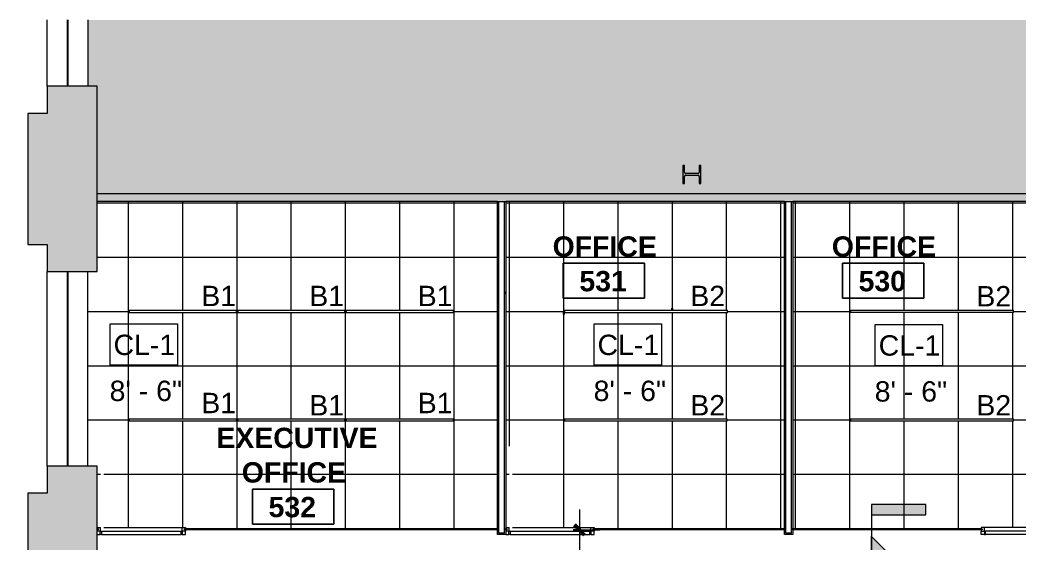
# Model space of a CAD drawing. Header units: inches. Extents: x 0 to 1865, y 0 to 1094.
# Drawn here: x 0 to 441.7, y 862.5 to 1093.8 of the extents above; entities that cross this region are included whole.
import ezdxf

# ---------------------------------------------------------------- set-up
doc = ezdxf.new("R2010")
doc.units = ezdxf.units.IN
doc.header["$MEASUREMENT"] = 0
for name, color, linetype, lineweight in [('A-ANNO-DIMS', 211, 'Continuous', 9), ('A-ANNO-DIMS-96', 211, 'Continuous', 9), ('A-AREA-IDEN', 2, 'Continuous', 9), ('A-CLNG', 13, 'Continuous', 13), ('A-CLNG-IDEN', 151, 'Continuous', 9), ('A-CLNG-PATT', 13, 'Continuous', 13), ('A-DETL', 90, 'Continuous', 9), ('A-DETL-GENF', 92, 'Continuous', 9), ('A-DOOR', 31, 'Continuous', 13), ('A-WALL', 113, 'Continuous', 13), ('A-WALL-PATT', 111, 'Continuous', 13), ('CORE', 7, 'Continuous', 9), ('E-LITE-EQPM', 33, 'Continuous', 9), ('E-LITE-EQPM-IDEN', 33, 'Continuous', 9), ('G-ANNO-SYMB', 111, 'Continuous', 9), ('I-WALL', 2, 'Continuous', 13), ('Victor Bldg - 5th Floor_LINK_dwg', 8, 'Continuous', 9), ('WINDOWS', 7, 'Continuous', 9), ('WINDOWS SILL', 7, 'Continuous', 9)]:
    doc.layers.add(name, color=color, linetype=linetype, lineweight=lineweight)
doc.styles.add('Arial', font='arial.ttf', dxfattribs={"height": 9})
doc.styles.add('Swis721 Lt BT', font='swissl.ttf', dxfattribs={"height": 9})
doc.styles.add('Swis721 Lt BT_B', font='', dxfattribs={"height": 9})
doc.styles.get('Swis721 Lt BT_B').set_extended_font_data('Swis721 Lt BT', bold=True)
doc.dimstyles.new('OTJ_-_3_32__Linear__1_2__Tolerance', dxfattribs={"dimscale": 12, "dimtxt": 9.497835, "dimasz": 0.375, "dimexe": 0.75, "dimexo": 0.5, "dimgap": 0.5, "dimtad": 1, "dimdec": 1, "dimrnd": 0.5, "dimzin": 3, "dimdsep": 46, "dimlunit": 4, "dimtxsty": 'Swis721 Lt BT', "dimblk1": 'OBLIQUE', "dimblk2": 'OBLIQUE', "dimsah": 1, "dimcen": 0.09, "dimdle": 0.75, "dimazin": 0, "dimtfac": 1, "dimtdec": 4, "dimtix": 1, "dimtmove": 0, "dimatfit": 3, "dimfxl": 1, "dimtvp": 1, "dimfrac": 2, "dimtolj": 1, "dimtzin": 0, "dimarcsym": 2})
pattern_1 = [(0, (0, 0), (30.72, 7.68), [1.267, -21.773, 1.267, -21.773, -122.88]), (0, (0, 0), (30.72, 7.68), [-46.08, 1.267, -44.813, 1.267, -21.773, -53.76]), (0, (0, 0), (30.72, 7.68), [-115.2, 1.267, -14.093, 1.267, -37.133]), (120, (11.52, 3.84), (-22.011075, 22.7643), [1.267, -21.773, 1.267, -21.773, -122.88]), (120, (11.52, 3.84), (-22.011075, 22.7643), [-46.08, 1.267, -44.813, 1.267, -21.773, -53.76]), (120, (11.52, 3.84), (-22.011075, 22.7643), [-115.2, 1.267, -14.093, 1.267, -37.133]), (240, (15.36, 19.2), (-8.708925, -30.4443), [1.267, -21.773, 1.267, -21.773, -122.88]), (240, (15.36, 19.2), (-8.708925, -30.4443), [-46.08, 1.267, -44.813, 1.267, -21.773, -53.76]), (240, (15.36, 19.2), (-8.708925, -30.4443), [-115.2, 1.267, -14.093, 1.267, -37.133])]

# ---------------------------------------------------------------- blocks, each defined once
blk = doc.blocks.new('Lighting fixture TBLS-HX-4-15-B-U-W - TBLS-HX-4-24-7815314-REFLECTED CEILING PLAN')
at = {"layer": 'E-LITE-EQPM'}
for p, q in [((-0.54, 23.67), (0.54, 23.67)), ((-0.54, 23.67), (-0.54, -23.67)), ((-0.47, 23.75), (0.47, 23.75)), ((-0.47, 23.75), (-0.47, 23.67)), ((0.47, 23.67), (0.47, 23.75)), ((0.54, -23.67), (0.54, 23.67)), ((0.54, -23.67), (-0.54, -23.67)), ((-0.47, -23.67), (-0.47, -23.75)), ((0.47, -23.75), (-0.47, -23.75)), ((0.47, -23.75), (0.47, -23.67))]:
    blk.add_line(p, q, dxfattribs=at)
blk = doc.blocks.new('Victor Bldg - 5th Floor_LINK_dwg-6972324-REFLECTED CEILING PLAN')
at = {"layer": 'CORE'}
for p, q in [((299.75, 1025.88), (294.25, 1025.88)), ((294.25, 1025.12), (299.75, 1025.12))]:
    blk.add_line(p, q, dxfattribs=at)
at = {"layer": 'CORE', "flags": 128}
for points in [[(293.75, 1026.38), (293.75, 1029.5), (293, 1029.5), (293, 1021.5), (293.75, 1021.5), (293.75, 1024.62)], [(300.25, 1024.62), (300.25, 1021.5), (301, 1021.5), (301, 1029.5), (300.25, 1029.5), (300.25, 1026.38)]]:
    blk.add_lwpolyline(points, dxfattribs=at)
at = {"layer": 'CORE'}
for centre, start, end in [((294.25, 1026.38), 180, 270), ((294.25, 1024.62), 90, 180), ((299.75, 1026.38), 270, 0), ((299.75, 1024.62), 0, 90)]:
    blk.add_arc(centre, 0.5, start, end, dxfattribs=at)
at = {"layer": 'WINDOWS'}
for p, q in [((21, 1064.5), (21, 1093.8)), ((21.25, 1064.5), (21.25, 1093.8)), ((21, 896.5), (21, 982.5)), ((21.25, 896.5), (21.25, 982.5))]:
    blk.add_line(p, q, dxfattribs=at)
at = {"layer": 'WINDOWS SILL'}
for p, q in [((12, 1064.5), (12, 1093.8)), ((30, 1093.8), (30, 1064.5)), ((12, 896.5), (12, 982.5))]:
    blk.add_line(p, q, dxfattribs=at)
blk = doc.blocks.new('Lighting fixture TBLS-HX-4-15-B-U-W - TBLS-HX-4-24 - 6_-V7-REFLECTED CEILING PLAN')
at = {"layer": 'E-LITE-EQPM'}
for p, q in [((-0.54, 23.67), (0.54, 23.67)), ((-0.54, 23.67), (-0.54, -48.33)), ((-0.47, 23.75), (0.47, 23.75)), ((-0.47, 23.75), (-0.47, 23.67)), ((0.02, 23.89), (0.01, 23.75)), ((0.02, 23.89), (0.07, 23.89)), ((0.07, 23.75), (0.07, 23.89)), ((1.41, 23.97), (0.12, 23.97)), ((0.12, 23.97), (0.12, 23.93)), ((0.12, 23.93), (1.41, 23.93)), ((0.15, 23.97), (0.13, 23.92)), ((0.13, 23.92), (0.13, 23.92)), ((0.47, 23.67), (0.47, 23.75)), ((1.41, 24.16), (0.51, 24.16)), ((1.41, 24.08), (0.51, 24.08)), ((0.51, 24.06), (0.51, 24.08)), ((0.51, 24.08), (1.41, 24.08)), ((0.51, 24.06), (1.41, 24.06)), ((0.51, 23.99), (1.41, 23.99)), ((0.51, 23.86), (1.41, 23.86)), ((0.51, 23.86), (1.41, 23.86)), ((0.51, 23.82), (1.41, 23.82)), ((0.54, -48.33), (0.54, 23.67)), ((0.89, 23.89), (0.62, 23.89)), ((0.64, 23.82), (0.64, 23.86)), ((0.84, 23.86), (0.67, 23.86)), ((0.67, 23.86), (0.84, 23.86)), ((0.84, 23.86), (0.67, 23.86)), ((0.67, 23.86), (0.84, 23.86)), ((0.84, 23.82), (0.67, 23.82)), ((0.67, 23.82), (0.84, 23.82)), ((0.84, 23.82), (0.67, 23.82)), ((0.67, 23.82), (0.84, 23.82)), ((0.68, 23.86), (0.83, 23.86)), ((0.83, 23.86), (0.68, 23.86)), ((1.28, 23.89), (1.01, 23.89)), ((1.07, 23.86), (1.22, 23.86)), ((1.22, 23.86), (1.07, 23.86)), ((1.23, 23.86), (1.07, 23.86)), ((1.07, 23.86), (1.23, 23.86)), ((1.23, 23.86), (1.07, 23.86)), ((1.07, 23.86), (1.23, 23.86)), ((1.23, 23.82), (1.07, 23.82)), ((1.07, 23.82), (1.23, 23.82)), ((1.23, 23.82), (1.07, 23.82)), ((1.07, 23.82), (1.23, 23.82)), ((1.29, 23.86), (1.29, 23.82)), ((1.41, 24.08), (1.41, 24.06)), ((1.41, 23.93), (1.41, 23.97)), ((-0.54, -23.81), (-1.41, -23.81)), ((-0.54, -23.85), (-1.41, -23.85)), ((-0.54, -23.85), (-1.41, -23.85)), ((-0.54, -23.92), (-1.41, -23.92)), ((-1.41, -23.92), (-1.41, -23.96)), ((-1.41, -23.96), (-0.54, -23.96)), ((-0.54, -23.98), (-1.41, -23.98)), ((-1.41, -24.07), (-1.41, -24.05)), ((-0.54, -24.05), (-1.41, -24.05)), ((-1.41, -24.07), (-0.54, -24.07)), ((-0.54, -24.07), (-1.41, -24.07)), ((-1.41, -24.15), (-0.54, -24.15)), ((-1.29, -23.85), (-1.29, -23.81)), ((-1.28, -23.88), (-1.01, -23.88)), ((-1.23, -23.81), (-1.07, -23.81)), ((-1.07, -23.81), (-1.23, -23.81)), ((-1.23, -23.81), (-1.07, -23.81)), ((-1.07, -23.81), (-1.23, -23.81)), ((-1.23, -23.85), (-1.07, -23.85)), ((-1.07, -23.85), (-1.23, -23.85)), ((-1.23, -23.85), (-1.07, -23.85)), ((-1.07, -23.85), (-1.23, -23.85)), ((-1.07, -23.85), (-1.22, -23.85)), ((-1.22, -23.85), (-1.07, -23.85)), ((-0.89, -23.88), (-0.62, -23.88)), ((-0.84, -23.81), (-0.67, -23.81)), ((-0.67, -23.81), (-0.84, -23.81)), ((-0.84, -23.81), (-0.67, -23.81)), ((-0.67, -23.81), (-0.84, -23.81)), ((-0.84, -23.85), (-0.67, -23.85)), ((-0.67, -23.85), (-0.84, -23.85)), ((-0.84, -23.85), (-0.67, -23.85)), ((-0.67, -23.85), (-0.84, -23.85)), ((-0.68, -23.85), (-0.83, -23.85)), ((-0.83, -23.85), (-0.68, -23.85)), ((-0.64, -23.81), (-0.64, -23.85)), ((0.54, -48.33), (-0.54, -48.33))]:
    blk.add_line(p, q, dxfattribs=at)
for points, knots in [([(0.02, 23.89), (0.02, 23.92), (0.05, 23.96), (0.1, 23.98), (0.12, 23.97)], [-1, -1, -1, -1, -0.5, -0.1420783, -0.1420783, -0.1420783, -0.1420783]), ([(0.51, 24.09), (0.51, 24.11), (0.51, 24.16), (0.51, 24.16), (0.51, 24.16), (0.51, 24.16)], [0.03083356, 0.03083356, 0.03083356, 0.03083356, 0.03964416, 0.0561743, 0.05646252, 0.05646252, 0.05646252, 0.05646252]), ([(0.51, 24.16), (0.51, 24.16), (0.51, 24.16), (0.51, 24.16), (0.51, 24.16), (0.51, 24.16), (0.51, 24.15), (0.51, 24.15), (0.51, 24.14), (0.51, 24.13), (0.51, 24.13), (0.51, 24.12), (0.51, 24.12), (0.51, 24.1)], [0.0565282, 0.0565282, 0.0565282, 0.0565282, 0.05682745, 0.05751378, 0.05815131, 0.0587711, 0.05945814, 0.06018947, 0.06092564, 0.06158284, 0.06221456, 0.06288041, 0.06680605, 0.06680605, 0.06680605, 0.06680605]), ([(0.51, 24.1), (0.51, 24.11), (0.51, 24.11), (0.51, 24.12), (0.51, 24.12), (0.51, 24.13), (0.51, 24.13), (0.51, 24.13), (0.51, 24.13), (0.51, 24.09), (0.51, 24.08)], [0.01710178, 0.01710178, 0.01710178, 0.01710178, 0.02116651, 0.02177638, 0.02224477, 0.02276746, 0.02328664, 0.0238075, 0.04033962, 0.04560474, 0.04560474, 0.04560474, 0.04560474]), ([(0.51, 23.99), (0.51, 23.99), (0.51, 23.99), (0.51, 23.99), (0.51, 23.99), (0.51, 23.99), (0.51, 23.99), (0.51, 24), (0.51, 24), (0.51, 24.06)], [0.06555681, 0.06555681, 0.06555681, 0.06555681, 0.07354816, 0.07420608, 0.07488422, 0.07559613, 0.0762772, 0.07695013, 0.0798083, 0.0798083, 0.0798083, 0.0798083]), ([(0.51, 23.86), (0.51, 23.87), (0.51, 23.87), (0.51, 23.88), (0.51, 23.88), (0.51, 23.89), (0.51, 23.9), (0.51, 23.91), (0.51, 23.91), (0.51, 23.93)], [0, 0, 0, 0, 0.000731018, 0.001451775, 0.002127065, 0.002832083, 0.003604659, 0.004489972, 0.008550889, 0.008550889, 0.008550889, 0.008550889]), ([(0.51, 23.82), (0.51, 23.82), (0.51, 23.82), (0.51, 23.82), (0.51, 23.83), (0.51, 23.83), (0.51, 23.84), (0.51, 23.84), (0.51, 23.85), (0.51, 23.85), (0.51, 23.86), (0.51, 23.86), (0.51, 23.87), (0.51, 23.87), (0.51, 23.88), (0.51, 23.88), (0.51, 23.89), (0.51, 23.89), (0.51, 23.9), (0.51, 23.91), (0.51, 23.91), (0.51, 23.92), (0.51, 23.92), (0.51, 23.92), (0.51, 23.93)], [0, 0, 0, 0, 0.00120711, 0.00176048, 0.00232663, 0.00297197, 0.00362531, 0.00422365, 0.00474973, 0.00525079, 0.00572384, 0.00619922, 0.00660886, 0.00708073, 0.00755616, 0.00809862, 0.00860163, 0.00920907, 0.00976241, 0.01029085, 0.01074067, 0.01123037, 0.01169097, 0.01190623, 0.01190623, 0.01190623, 0.01190623]), ([(0.51, 23.93), (0.51, 23.93), (0.51, 23.92), (0.51, 23.92), (0.51, 23.91), (0.51, 23.9), (0.51, 23.89), (0.51, 23.88), (0.51, 23.88), (0.51, 23.88), (0.51, 23.87), (0.51, 23.87), (0.51, 23.87), (0.51, 23.86), (0.51, 23.86), (0.51, 23.86), (0.51, 23.86)], [0.005481686, 0.005481686, 0.005481686, 0.005481686, 0.005494648, 0.006240904, 0.006931758, 0.007632285, 0.008340529, 0.009043442, 0.009509071, 0.009881293, 0.010155457, 0.010460516, 0.010767283, 0.011121343, 0.011529598, 0.01461783, 0.01461783, 0.01461783, 0.01461783]), ([(1.41, 24.1), (1.41, 24.12), (1.41, 24.12), (1.41, 24.13), (1.41, 24.13), (1.41, 24.14), (1.41, 24.15), (1.41, 24.15), (1.41, 24.16), (1.41, 24.16), (1.41, 24.16), (1.41, 24.16), (1.41, 24.16), (1.41, 24.16)], [-0.06680605, -0.06680605, -0.06680605, -0.06680605, -0.06288041, -0.06221456, -0.06158284, -0.06092564, -0.06018947, -0.05945814, -0.0587711, -0.05815131, -0.05751378, -0.05682745, -0.0565282, -0.0565282, -0.0565282, -0.0565282]), ([(1.41, 24.16), (1.41, 24.16), (1.41, 24.16), (1.41, 24.16), (1.41, 24.11), (1.41, 24.09)], [-0.05646252, -0.05646252, -0.05646252, -0.05646252, -0.0561743, -0.03964416, -0.03083356, -0.03083356, -0.03083356, -0.03083356]), ([(1.41, 24.08), (1.41, 24.09), (1.41, 24.13), (1.41, 24.13), (1.41, 24.13), (1.41, 24.13), (1.41, 24.12), (1.41, 24.12), (1.41, 24.11), (1.41, 24.11), (1.41, 24.1)], [-0.04560474, -0.04560474, -0.04560474, -0.04560474, -0.04033962, -0.0238075, -0.02328664, -0.02276746, -0.02224477, -0.02177638, -0.02116651, -0.01710178, -0.01710178, -0.01710178, -0.01710178]), ([(1.41, 24.06), (1.41, 24), (1.41, 24), (1.41, 23.99), (1.41, 23.99), (1.41, 23.99), (1.41, 23.99), (1.41, 23.99), (1.41, 23.99), (1.41, 23.99)], [-0.0798083, -0.0798083, -0.0798083, -0.0798083, -0.07695013, -0.0762772, -0.07559613, -0.07488422, -0.07420608, -0.07354816, -0.06555681, -0.06555681, -0.06555681, -0.06555681]), ([(1.41, 23.93), (1.41, 23.91), (1.41, 23.91), (1.41, 23.9), (1.41, 23.89), (1.41, 23.88), (1.41, 23.88), (1.41, 23.87), (1.41, 23.87), (1.41, 23.86)], [-0.008550889, -0.008550889, -0.008550889, -0.008550889, -0.004489972, -0.003604659, -0.002832083, -0.002127065, -0.001451775, -0.000731018, 0, 0, 0, 0]), ([(1.41, 23.86), (1.41, 23.86), (1.41, 23.86), (1.41, 23.86), (1.41, 23.87), (1.41, 23.87), (1.41, 23.87), (1.41, 23.88), (1.41, 23.88), (1.41, 23.88), (1.41, 23.89), (1.41, 23.9), (1.41, 23.91), (1.41, 23.92), (1.41, 23.92), (1.41, 23.93), (1.41, 23.93)], [-0.01461783, -0.01461783, -0.01461783, -0.01461783, -0.011529598, -0.011121343, -0.010767283, -0.010460516, -0.010155457, -0.009881293, -0.009509071, -0.009043442, -0.008340529, -0.007632285, -0.006931758, -0.006240904, -0.005494648, -0.005481686, -0.005481686, -0.005481686, -0.005481686]), ([(1.41, 23.93), (1.41, 23.92), (1.41, 23.92), (1.41, 23.92), (1.41, 23.91), (1.41, 23.91), (1.41, 23.9), (1.41, 23.89), (1.41, 23.89), (1.41, 23.88), (1.41, 23.88), (1.41, 23.87), (1.41, 23.87), (1.41, 23.86), (1.41, 23.86), (1.41, 23.85), (1.41, 23.85), (1.41, 23.84), (1.41, 23.84), (1.41, 23.83), (1.41, 23.83), (1.41, 23.82), (1.41, 23.82), (1.41, 23.82), (1.41, 23.82)], [-0.01190623, -0.01190623, -0.01190623, -0.01190623, -0.01169097, -0.01123037, -0.01074067, -0.01029085, -0.00976241, -0.00920907, -0.00860163, -0.00809862, -0.00755616, -0.00708073, -0.00660886, -0.00619922, -0.00572384, -0.00525079, -0.00474973, -0.00422365, -0.00362531, -0.00297197, -0.00232663, -0.00176048, -0.00120711, 0, 0, 0, 0]), ([(-1.41, -23.92), (-1.41, -23.92), (-1.41, -23.91), (-1.41, -23.91), (-1.41, -23.9), (-1.41, -23.9), (-1.41, -23.89), (-1.41, -23.89), (-1.41, -23.88), (-1.41, -23.87), (-1.41, -23.87), (-1.41, -23.86), (-1.41, -23.86), (-1.41, -23.85), (-1.41, -23.85), (-1.41, -23.84), (-1.41, -23.84), (-1.41, -23.83), (-1.41, -23.83), (-1.41, -23.82), (-1.41, -23.82), (-1.41, -23.81), (-1.41, -23.81), (-1.41, -23.81), (-1.41, -23.81)], [-0.01190623, -0.01190623, -0.01190623, -0.01190623, -0.01169097, -0.01123037, -0.01074067, -0.01029085, -0.00976241, -0.00920907, -0.00860163, -0.00809862, -0.00755616, -0.00708073, -0.00660886, -0.00619922, -0.00572384, -0.00525079, -0.00474973, -0.00422365, -0.00362531, -0.00297197, -0.00232663, -0.00176048, -0.00120711, 0, 0, 0, 0]), ([(-1.41, -23.92), (-1.41, -23.9), (-1.41, -23.9), (-1.41, -23.89), (-1.41, -23.88), (-1.41, -23.88), (-1.41, -23.87), (-1.41, -23.86), (-1.41, -23.86), (-1.41, -23.85)], [-0.008550889, -0.008550889, -0.008550889, -0.008550889, -0.004489972, -0.003604659, -0.002832083, -0.002127065, -0.001451775, -0.000731018, 0, 0, 0, 0]), ([(-1.41, -23.85), (-1.41, -23.85), (-1.41, -23.85), (-1.41, -23.85), (-1.41, -23.86), (-1.41, -23.86), (-1.41, -23.86), (-1.41, -23.87), (-1.41, -23.87), (-1.41, -23.88), (-1.41, -23.88), (-1.41, -23.89), (-1.41, -23.9), (-1.41, -23.91), (-1.41, -23.92), (-1.41, -23.92), (-1.41, -23.92)], [-0.01461783, -0.01461783, -0.01461783, -0.01461783, -0.011529598, -0.011121343, -0.010767283, -0.010460516, -0.010155457, -0.009881293, -0.009509071, -0.009043442, -0.008340529, -0.007632285, -0.006931758, -0.006240904, -0.005494648, -0.005481686, -0.005481686, -0.005481686, -0.005481686]), ([(-1.41, -24.05), (-1.41, -23.99), (-1.41, -23.99), (-1.41, -23.98), (-1.41, -23.98), (-1.41, -23.98), (-1.41, -23.98), (-1.41, -23.98), (-1.41, -23.98), (-1.41, -23.98)], [-0.0798083, -0.0798083, -0.0798083, -0.0798083, -0.07695013, -0.0762772, -0.07559613, -0.07488422, -0.07420608, -0.07354816, -0.06555681, -0.06555681, -0.06555681, -0.06555681]), ([(-1.41, -24.07), (-1.41, -24.08), (-1.41, -24.12), (-1.41, -24.12), (-1.41, -24.12), (-1.41, -24.12), (-1.41, -24.11), (-1.41, -24.11), (-1.41, -24.1), (-1.41, -24.1), (-1.41, -24.09)], [-0.04560474, -0.04560474, -0.04560474, -0.04560474, -0.04033962, -0.0238075, -0.02328664, -0.02276746, -0.02224477, -0.02177638, -0.02116651, -0.01710178, -0.01710178, -0.01710178, -0.01710178]), ([(-1.41, -24.15), (-1.41, -24.15), (-1.41, -24.15), (-1.41, -24.15), (-1.41, -24.1), (-1.41, -24.08)], [-0.05646252, -0.05646252, -0.05646252, -0.05646252, -0.0561743, -0.03964416, -0.03083356, -0.03083356, -0.03083356, -0.03083356]), ([(-1.41, -24.1), (-1.41, -24.11), (-1.41, -24.11), (-1.41, -24.12), (-1.41, -24.12), (-1.41, -24.13), (-1.41, -24.14), (-1.41, -24.14), (-1.41, -24.15), (-1.41, -24.15), (-1.41, -24.15), (-1.41, -24.15), (-1.41, -24.15), (-1.41, -24.15)], [-0.06680605, -0.06680605, -0.06680605, -0.06680605, -0.06288041, -0.06221456, -0.06158284, -0.06092564, -0.06018947, -0.05945814, -0.0587711, -0.05815131, -0.05751378, -0.05682745, -0.0565282, -0.0565282, -0.0565282, -0.0565282])]:
    blk.add_open_spline(points, degree=3, knots=knots, dxfattribs=at)
for points in [[(0.02, 23.89), (0.02, 23.92), (0.06, 23.97), (0.12, 23.98), (0.15, 23.97)], [(0.08, 23.88), (0.08, 23.9), (0.09, 23.92), (0.12, 23.92), (0.13, 23.92)], [(0.13, 23.92), (0.12, 23.92), (0.09, 23.92), (0.08, 23.9), (0.08, 23.88)], [(0.51, 24.08), (0.51, 24.08), (0.51, 24.08), (0.51, 24.08)], [(0.51, 23.92), (0.51, 23.91), (0.51, 23.91), (0.51, 23.91)], [(1.41, 24.08), (1.41, 24.08), (1.41, 24.08), (1.41, 24.08)], [(1.41, 23.91), (1.41, 23.91), (1.41, 23.91), (1.41, 23.92)], [(-1.41, -23.9), (-1.41, -23.9), (-1.41, -23.9), (-1.41, -23.91)], [(-1.41, -24.07), (-1.41, -24.07), (-1.41, -24.07), (-1.41, -24.07)]]:
    blk.add_open_spline(points, degree=3, dxfattribs=at)
blk = doc.blocks.new('Lighting fixture TBLS-HX-4-15-B-U-W - TBLS-HX-4-24 - 6_-7900651-REFLECTED CEILING PLAN')
at = {"layer": 'E-LITE-EQPM'}
for p, q in [((-0.5375, 23.675), (0.5375, 23.675)), ((-0.5375, 23.675), (-0.5375, -48.325)), ((-0.46875, 23.753125), (0.46875, 23.753125)), ((-0.46875, 23.753125), (-0.46875, 23.675)), ((0.46875, 23.675), (0.46875, 23.753125)), ((0.5375, -48.325), (0.5375, 23.675)), ((0.5375, -48.325), (-0.5375, -48.325))]:
    blk.add_line(p, q, dxfattribs=at)
blk = doc.blocks.new('Door - Single - Full Lite-8092560-REFLECTED CEILING PLAN')
at = {"layer": 'A-DOOR', "lineweight": 9}
for p, q in [((-15.51, 0.86), (-14.13, 0.86)), ((-14.13, 0.86), (-14.01, 0.86)), ((-14.13, 0.86), (-14.13, -0.64)), ((-12.63, 0.86), (22.12, 0.86)), ((22.12, -0.64), (22.12, 0.86)), ((22.12, 0.86), (23.49, 0.86)), ((23.49, 0.86), (23.49, 0.34)), ((-14.13, -0.68), (-15.51, -0.68)), ((-15.51, -2.14), (-14.13, -2.14)), ((-14.13, -0.64), (-13.63, -0.64)), ((-14.13, -2.14), (-14.13, -0.68)), ((-13.63, -2.14), (-14.13, -2.14)), ((-13.63, -0.64), (21.62, -0.64)), ((-13.63, -0.64), (-13.63, -2.14)), ((-13.63, -2.14), (21.62, -2.14)), ((21.62, -2.14), (21.62, -0.64)), ((21.62, -0.64), (22.12, -0.64)), ((22.12, -2.14), (21.62, -2.14)), ((23.49, -0.68), (22.12, -0.68)), ((22.12, -0.68), (22.12, -2.14)), ((22.12, -2.14), (23.49, -2.14)), ((23.49, -0.16), (23.49, -0.68)), ((23.49, -2.14), (23.49, -0.68))]:
    blk.add_line(p, q, dxfattribs=at)
blk = doc.blocks.new('Door - Single - Full Lite-8092564-REFLECTED CEILING PLAN')
at = {"layer": 'A-DOOR', "lineweight": 9}
for p, q in [((-15.51, 2.14), (-14.13, 2.14)), ((-14.13, 0.68), (-15.51, 0.68)), ((-14.13, 2.14), (-14.13, 0.68)), ((-13.63, 2.14), (-14.13, 2.14)), ((-14.13, 0.64), (-13.63, 0.64)), ((-14.13, -0.86), (-14.13, 0.64)), ((-13.63, 2.14), (21.62, 2.14)), ((-13.63, 0.64), (-13.63, 2.14)), ((-13.63, 0.64), (21.62, 0.64)), ((21.62, 2.14), (21.62, 0.64)), ((22.12, 2.14), (21.62, 2.14)), ((21.62, 0.64), (22.12, 0.64)), ((22.12, 2.14), (23.49, 2.14)), ((22.12, 0.68), (22.12, 2.14)), ((23.49, 0.68), (22.12, 0.68)), ((22.12, 0.64), (22.12, -0.86)), ((23.49, 2.14), (23.49, 0.68)), ((23.49, 0.16), (23.49, 0.68)), ((-15.51, -0.86), (-14.13, -0.86)), ((-14.13, -0.86), (-14.01, -0.86)), ((-12.63, -0.86), (22.12, -0.86)), ((22.12, -0.86), (23.49, -0.86)), ((23.49, -0.86), (23.49, -0.34))]:
    blk.add_line(p, q, dxfattribs=at)
blk = doc.blocks.new('Room Tag - Room Name and Number-3379422-REFLECTED CEILING PLAN')
at = {"layer": 'A-AREA-IDEN'}
for p, q in [((-0.1881, -0.1636), (-0.1881, -0.0018)), ((-0.1881, -0.0018), (0.1869, -0.0018)), ((0.1869, -0.0018), (-0.1881, -0.0018)), ((-0.1881, -0.0018), (-0.1881, -0.1636)), ((0.1869, -0.0018), (0.1869, -0.1636)), ((0.1869, -0.1636), (0.1869, -0.0018)), ((0.1869, -0.1636), (-0.1881, -0.1636)), ((-0.1881, -0.1636), (0.1869, -0.1636))]:
    blk.add_line(p, q, dxfattribs=at)
blk = doc.blocks.new('DIMBLOCK35-REFLECTED CEILING PLAN')
at = {"layer": 'A-ANNO-DIMS-96'}
for p, q in [((247.37, 877.25), (247.37, 826.38)), ((244.55, 868.25), (256.37, 868.25)), ((247.37, 868.25), (244.55, 868.25)), ((211.82, 826.38), (256.37, 826.38)), ((247.37, 826.38), (211.82, 826.38))]:
    blk.add_line(p, q, dxfattribs=at)
at = {"layer": 'A-ANNO-DIMS-96', "lineweight": 50}
for p, q in [((247.37, 868.25), (245.12, 870.5)), ((247.37, 868.25), (249.62, 866)), ((247.37, 826.38), (245.12, 828.63)), ((247.37, 826.38), (249.62, 824.13))]:
    blk.add_line(p, q, dxfattribs=at)
at = {"layer": 'A-ANNO-DIMS-96', "color": 0, "insert": (229.35, 838.79), "char_height": 9, "width": 20.443, "attachment_point": 1, "rotation": 90, "line_spacing_factor": 1.005062, "style": 'Swis721 Lt BT'}
blk.add_mtext('EQ', dxfattribs=at)
blk = doc.blocks.new('_Oblique')
at = {"color": 0, "linetype": 'ByBlock', "lineweight": -2}
blk.add_line((-0.5, -0.5), (0.5, 0.5), dxfattribs=at)
blk = doc.blocks.new('Drafting View - 3_32_ x 3_8_-334918-REFLECTED CEILING PLAN')
at = {"layer": 'G-ANNO-SYMB'}
blk.add_hatch(color=256, dxfattribs=at).paths.add_polyline_path([(0, 0.2495), (0, 0), (-0.0469, 0), (-0.0469, 0.2495)], flags=0)
for p, q in [((0, 0.2495), (-0.0469, 0.2495)), ((-0.0469, 0.2495), (-0.0469, 0)), ((0, 0), (0, 0.2495)), ((-0.0469, 0), (0, 0))]:
    blk.add_line(p, q, dxfattribs=at)
blk = doc.blocks.new('Drafting View - Section Head - Filled-1367765-REFLECTED CEILING PLAN')
at = {"layer": 'G-ANNO-SYMB'}
h = blk.add_hatch(color=256, dxfattribs=at)
edge = h.paths.add_edge_path(flags=0)
edge.add_line((-0.5202, 0), (-0.25, 0.2702))
edge.add_line((-0.25, 0.2702), (-0.25, 0.1667))
edge.add_arc((-0.25, 0), 0.1667, 90, 180)
edge.add_line((-0.4167, 0), (-0.5202, 0))
h = blk.add_hatch(color=256, dxfattribs=at)
edge = h.paths.add_edge_path(flags=0)
edge.add_line((0.0202, 0), (-0.0833, 0))
edge.add_arc((-0.25, 0), 0.1667, 0, 90)
edge.add_line((-0.25, 0.1667), (-0.25, 0.2702))
edge.add_line((-0.25, 0.2702), (0.0202, 0))
for p, q in [((-0.25, 0.2702), (-0.5202, 0)), ((-0.25, 0.2702), (-0.5202, 0)), ((-0.25, 0.2702), (0.0202, 0)), ((-0.25, 0.1667), (-0.25, 0.2702)), ((0.0202, 0), (-0.25, 0.2702)), ((-0.25, 0.2702), (-0.25, 0.1667)), ((-0.5202, 0), (-0.4167, 0)), ((-0.0833, 0), (0.0202, 0)), ((-0.5202, 0), (-0.4167, 0)), ((-0.4167, 0), (-0.5202, 0)), ((0.0202, 0), (-0.0833, 0)), ((-0.0833, 0), (0.0202, 0))]:
    blk.add_line(p, q, dxfattribs=at)
for start, end in [(0, 180), (360, 180), (90, 180), (0, 90), (180, 360)]:
    blk.add_arc((-0.25, 0), 0.1667, start, end, dxfattribs=at)

msp = doc.modelspace()

# ---------------------------------------------------------------- hatches: boundary and pattern name
at = {"layer": 'A-CLNG-PATT'}
h = msp.add_hatch(dxfattribs=at)
h.set_pattern_fill('FP_5', color=256, style=0, pattern_type=2)
h.set_pattern_definition([(0, (311.934, 940.875), (0, -24), []), (270, (311.934, 940.875), (-24, -1e-15), [])])
h.paths.add_polyline_path([(211.05, 868.75), (211.05, 1013.5), (34.12, 1013.5), (34.12, 982.5), (30, 982.5), (30, 896.5), (34.12, 896.5), (34.12, 869.27), (35.62, 869.27), (35.62, 905.27), (37, 905.27), (37, 869.27), (73.12, 869.27), (73.12, 868.75), (167.3, 868.75)], flags=0)
h.paths.add_polyline_path([(48.32, 913.16), (48.32, 917.41), (95.67, 917.41), (95.67, 916.33), (48.32, 916.33)], flags=0)
h.paths.add_polyline_path([(96.32, 915.31), (96.32, 917.41), (143.67, 917.41), (143.67, 916.34), (96.32, 916.33)], flags=0)
h.paths.add_polyline_path([(144.26, 915.31), (144.26, 917.41), (191.61, 917.41), (191.61, 916.34), (144.26, 916.34)], flags=0)
h.paths.add_polyline_path([(144.26, 960.47), (144.26, 965.42), (191.61, 965.42), (191.61, 964.35), (144.26, 964.34)], flags=0)
h.paths.add_polyline_path([(48.31, 960.47), (48.31, 965.41), (95.66, 965.42), (95.66, 964.34), (48.31, 964.34)], flags=0)
h.paths.add_polyline_path([(96.31, 960.47), (96.31, 965.42), (143.66, 965.42), (143.66, 964.34), (96.31, 964.34)], flags=0)
h = msp.add_hatch(dxfattribs=at)
h.set_pattern_fill('FP_22', color=256, style=0, pattern_type=2)
h.set_pattern_definition([(270, (264.38, 940.875), (-24, -1e-15), []), (180, (264.38, 940.875), (3e-15, 24), [])])
h.paths.add_polyline_path([(337.95, 868.75), (337.95, 1013.5), (214.8, 1013.49), (214.8, 869.27), (216.3, 869.27), (216.3, 905.27), (217.68, 905.27), (217.68, 869.27), (253.8, 869.27), (253.8, 868.75), (254.47, 868.75)], flags=0)
h.paths.add_polyline_path([(312.7, 916.34), (240.7, 916.34), (240.7, 917.42), (312.7, 917.42)], flags=0)
h.paths.add_polyline_path([(240.49, 964.37), (240.52, 964.37), (240.49, 964.26)], flags=0)
h.paths.add_polyline_path([(240.41, 963.47), (240.28, 963.47), (240.28, 964.37), (240.41, 964.37), (240.45, 964.36), (240.45, 963.47), (240.43, 963.47)], flags=0)
h.paths.add_polyline_path([(240.52, 963.47), (240.49, 963.47), (240.52, 963.6)], flags=0)
h.paths.add_polyline_path([(288.23, 965.84), (288.27, 965.84), (288.24, 965.86)], flags=0)
h.paths.add_polyline_path([(312.7, 964.34), (240.7, 964.34), (240.7, 964.41), (240.63, 964.41), (240.63, 964.81), (240.49, 964.84), (240.49, 964.86), (240.63, 964.92), (240.63, 965.35), (240.7, 965.35), (240.7, 965.42), (288.23, 965.42), (288.26, 966.29), (288.28, 966.29), (288.32, 966.29), (288.46, 966.29), (288.48, 965.42), (312.7, 965.42), (312.7, 964.41)], flags=0)
h.paths.add_polyline_path([(288.28, 965.42), (288.3, 965.42), (288.28, 965.5)], flags=0)
h = msp.add_hatch(dxfattribs=at)
h.set_pattern_fill('FP_21', color=256, style=0, pattern_type=2)
h.set_pattern_definition([(270, (390.84, 940.875), (-24, -1e-15), []), (180, (390.84, 940.875), (3e-15, 24), [])])
h.paths.add_polyline_path([(424.31, 868.75), (424.97, 868.75), (424.97, 869.27), (461.1, 869.27), (461.1, 905.27), (462.47, 905.27), (462.47, 869.27), (463.97, 869.27), (463.97, 1013.5), (341.7, 1013.49), (341.7, 868.75), (342.89, 868.75)], flags=0)
h.paths.add_polyline_path([(394.11, 916.34), (367.16, 916.34), (367.16, 917.42), (439.16, 917.42), (439.16, 916.34), (401.42, 916.34)], flags=0)
h.paths.add_polyline_path([(386.79, 964.34), (367.16, 964.34), (367.16, 965.42), (439.16, 965.42), (439.16, 964.34), (401.42, 964.34)], flags=0)
at = {"layer": 'A-DETL-GENF'}
h = msp.add_hatch(color=254, dxfattribs=at)
h.paths.add_polyline_path([(1863, 15.5), (1864.71, 15.5), (1864.71, 749.5), (1858.12, 749.5), (1858.12, 714.25), (1802, 714.25), (1802, 677.43), (1813, 677.43), (1813, 653.43), (1802, 653.43), (1802, 411.93), (1641.06, 411.93), (1641.06, 27.5), (1819, 27.5), (1819, 41.5), (1843, 41.5), (1843, 27.5), (1863, 27.5)], flags=0)
h.paths.add_polyline_path([(1813, 293.5), (1789, 293.5), (1789, 317.5), (1813, 317.5)], flags=0)
h.paths.add_polyline_path([(1491.69, 813), (1491.69, 1093.8), (1321.5, 1093.8), (1321.5, 1013.5), (1323.88, 1013.5), (1323.89, 1014.25), (1325.38, 1014.25), (1325.38, 1012.62), (1325.88, 1012.62), (1325.88, 1011.12), (1325.38, 1011.12), (1325.38, 1008.5), (1361.63, 1008.5), (1361.63, 1011.12), (1361.13, 1011.12), (1361.13, 1012.62), (1361.63, 1012.62), (1361.63, 1014.25), (1363.13, 1014.25), (1363.13, 1013.5), (1381.5, 1013.5), (1381.5, 1064.75), (1383, 1064.75), (1383, 1064.41), (1391, 1064.41), (1391, 1039), (1407, 1039), (1407, 1034.5), (1464.5, 1034.5), (1464.5, 1037), (1485, 1037), (1485, 1064.41), (1491.5, 1064.41), (1491.5, 1001.5), (1485, 1001.5), (1485, 1029), (1464.5, 1029), (1464.5, 1030.5), (1407, 1030.5), (1407, 1027), (1391, 1027), (1391, 930.5), (1485, 930.5), (1485, 959.5), (1491.5, 959.5), (1491.5, 897.5), (1485, 897.5), (1485, 926.5), (1395, 926.5), (1395, 906.5), (1391, 906.5), (1391, 826.5), (1485, 826.5), (1485, 855.5), (1491.5, 855.5), (1491.5, 813)], flags=0)
h.paths.add_polyline_path([(1286.63, 813), (1286.63, 814.63), (1286.13, 814.63), (1286.13, 816.13), (1286.63, 816.13), (1286.63, 817.75), (1288.13, 817.75), (1288.13, 817), (1290.75, 817), (1290.75, 856.63), (1295.88, 856.63), (1295.88, 865.13), (1290.75, 865.13), (1290.75, 912.38), (1294.25, 912.38), (1294.25, 868.63), (1318, 868.63), (1318, 912.38), (1315.44, 912.38), (1315.44, 912.5), (993.06, 912.5), (993.06, 951.5), (990.43, 951.5), (990.43, 950.75), (988.93, 950.75), (988.93, 955.13), (988.43, 955.13), (988.43, 956.63), (988.93, 956.63), (988.93, 958.25), (990.43, 958.25), (990.43, 957.5), (993.06, 957.5), (993.06, 1017.06), (1016.5, 1017.06), (1016.5, 1037.5), (1036, 1037.5), (1036, 1093.8), (867.44, 1093.8), (867.44, 957.5), (951.18, 957.5), (951.2, 958.25), (952.68, 958.25), (952.68, 956.63), (953.18, 956.63), (953.18, 955.13), (952.68, 955.13), (952.68, 950.75), (951.18, 950.75), (951.18, 951.5), (833.56, 951.5), (833.56, 907.5), (848.81, 907.5), (848.81, 908.25), (850.31, 908.25), (850.31, 906.37), (850.81, 906.37), (850.81, 904.87), (850.31, 904.87), (850.31, 904), (886.56, 904), (886.56, 904.87), (886.06, 904.87), (886.06, 906.37), (886.56, 906.37), (886.56, 908.25), (888.06, 908.25), (888.06, 907.5), (902.81, 907.5), (902.81, 951.31), (907.31, 951.31), (907.31, 817.56), (1002.88, 817.56), (1002.88, 818.31), (1004.38, 818.31), (1004.38, 815.44), (1004.88, 815.44), (1004.88, 813.94), (1004.38, 813.94), (1004.38, 813), (1040.63, 813), (1040.63, 813.94), (1040.13, 813.94), (1040.13, 815.44), (1040.63, 815.44), (1040.63, 818.31), (1042.13, 818.27), (1042.13, 817.56), (1052, 817.56), (1052, 813.06), (1042.13, 813.06), (1042.13, 813), (1052.5, 813), (1052.5, 912.38), (1058.5, 912.38), (1058.5, 817), (1248.88, 817), (1248.89, 817.75), (1250.38, 817.75), (1250.38, 816.13), (1250.88, 816.13), (1250.88, 814.63), (1250.38, 814.63), (1250.38, 813), (1286.5, 813)], flags=0)
h.paths.add_polyline_path([(1488.5, 813), (1488.5, 814.5), (1488.25, 814.5), (1488.25, 813)], flags=0)
h.paths.add_polyline_path([(963.56, 813), (1002.88, 813), (1002.88, 813.06), (902.81, 813.06), (902.81, 813), (962.94, 813)], flags=0)
h.paths.add_polyline_path([(1633.75, 813.25), (1633.75, 814.5), (1633.5, 814.5), (1633.5, 813.25)], flags=0)
h.paths.add_polyline_path([(1295.88, 817), (1295.88, 853.13), (1294.25, 853.13), (1294.25, 817)], flags=0)
h.paths.add_polyline_path([(1303.1, 817), (1321.5, 817), (1321.5, 865.13), (1299.38, 865.13), (1299.38, 817)], flags=0)
h.paths.add_polyline_path([(1864.71, 817.75), (1864.71, 994.5), (1841.99, 994.5), (1841.99, 1002.5), (1843.49, 1002.5), (1843.49, 1093.8), (1737.13, 1093.8), (1737.13, 932.5), (1737.25, 932.5), (1737.25, 924.5), (1737.13, 924.5), (1737.13, 826.5), (1737.06, 826.5), (1737.06, 817.75), (1854.62, 817.75)], flags=0)
h.paths.add_polyline_path([(1710.5, 817.75), (1710.5, 826.5), (1730.63, 826.5), (1730.63, 924.5), (1710.5, 924.5), (1710.5, 926.5), (1657.5, 926.5), (1657.5, 924.5), (1637, 924.5), (1637, 897.5), (1630.5, 897.5), (1630.5, 855.5), (1637, 855.5), (1637, 826.5), (1657.5, 826.5), (1657.5, 817.75)], flags=0)
h.paths.add_polyline_path([(1321.44, 912.38), (1321.5, 912.38), (1321.5, 927.56), (1321.44, 927.56), (1321.44, 924.5)], flags=0)
h.paths.add_polyline_path([(1023.22, 916), (1023.22, 936.5), (1026.38, 936.5), (1026.38, 1013.5), (1016.5, 1013.5), (1016.5, 1013.56), (996.56, 1013.56), (996.56, 916)], flags=0)
h.paths.add_polyline_path([(1257.19, 924.5), (1315.44, 924.5), (1315.42, 924.56), (1257.19, 924.56), (1257.19, 956.69), (1213, 956.69), (1213, 924.5)], flags=0)
h.paths.add_polyline_path([(1047.22, 924.5), (1208, 924.5), (1208, 932.5), (1047.22, 932.5)], flags=0)
h.paths.add_polyline_path([(1291.79, 927.56), (1318, 927.56), (1318, 927.94), (1317.25, 927.96), (1317.25, 929.44), (1318.88, 929.44), (1318.88, 929.94), (1320.38, 929.94), (1320.38, 929.44), (1321.5, 929.44), (1321.5, 965.69), (1320.38, 965.69), (1320.38, 965.19), (1318.88, 965.19), (1318.88, 965.69), (1317.25, 965.69), (1317.25, 967.19), (1318, 967.19), (1318, 1004.12), (1261, 1004.12), (1261, 1009.12), (1318, 1009.12), (1318, 1066.12), (1042, 1066.12), (1042, 936.5), (1090, 936.5), (1090, 960.5), (1095, 960.5), (1095, 936.5), (1208, 936.5), (1208, 960.69), (1261.19, 960.69), (1261.19, 927.56), (1279.4, 927.56)], flags=0)
h.paths.add_polyline_path([(1698.5, 930.5), (1710.5, 930.5), (1710.5, 932.5), (1730.63, 932.5), (1730.63, 1093.8), (1630.5, 1093.8), (1630.5, 1064.5), (1637, 1064.5), (1637, 1001.5), (1630.5, 1001.5), (1630.5, 959.5), (1637, 959.5), (1637, 932.5), (1657.5, 932.5), (1657.5, 930.5), (1680.68, 930.5)], flags=0)
h.paths.add_polyline_path([(1033.03, 936.5), (1038.5, 936.5), (1038.5, 1013.5), (1029.88, 1013.5), (1029.88, 936.5)], flags=0)
h.paths.add_polyline_path([(861.94, 957.5), (861.94, 1093.8), (838, 1093.8), (838, 1037.5), (853, 1037.5), (853, 1013.5), (838, 1013.5), (838, 957.5), (853, 957.5)], flags=0)
h.paths.add_polyline_path([(1864.71, 1002.5), (1864.71, 1045.5), (1847.99, 1045.5), (1847.99, 1002.5), (1854.62, 1002.5)], flags=0)
h.paths.add_polyline_path([(635.55, 1017), (765, 1017), (765, 1093.8), (30, 1093.8), (30, 1064.5), (34.12, 1064.5), (34.12, 1017), (493.14, 1017), (493.14, 1037.5), (517.14, 1037.5), (517.14, 1017), (606.28, 1017)], flags=0)
h.paths.add_polyline_path([(1864.71, 1052), (1864.71, 1093.8), (1847.99, 1093.8), (1847.99, 1052), (1854.62, 1052)], flags=0)
h.paths.add_polyline_path([(1279.4, 1070.12), (1318, 1070.12), (1318, 1080.12), (1042, 1080.12), (1042, 1070.12), (1189.27, 1070.12)], flags=0)
h.paths.add_polyline_path([(1042, 1084.12), (1318, 1084.12), (1318, 1093.8), (1042, 1093.8)], flags=0)
h = msp.add_hatch(color=7, dxfattribs=at)
h.paths.add_polyline_path([(507.13, 0), (512.25, 0), (512.25, 23.12), (510.25, 23.12), (510.25, 26.12), (479.25, 26.12), (479.25, 23.12), (411, 23.12), (411, 4), (418, 4), (418, 0), (483, 0)], flags=0)
h.paths.add_polyline_path([(338, 0), (338, 4), (349.13, 4), (349.13, 23.12), (273, 23.12), (273, 4), (280, 4), (280, 0)], flags=0)
h.paths.add_polyline_path([(649.88, 0), (650.5, 0), (650.5, 23.12), (648.25, 23.12), (648.25, 33.13), (614, 33.13), (614, 23.12), (596.25, 23.12), (596.25, 0), (648.25, 0)], flags=0)
h.paths.add_polyline_path([(142, 0), (200, 0), (200, 4), (211.12, 4), (211.12, 23.12), (135, 23.12), (135, 4), (142, 4)], flags=0)
h.paths.add_polyline_path([(927.06, 0), (927.06, 22.84), (913.5, 22.84), (913.5, 33.13), (884.25, 33.13), (884.25, 23.12), (874.75, 23.12), (874.75, 19), (872.75, 19), (872.75, 0), (915.75, 0)], flags=0)
h.paths.add_polyline_path([(734.5, 0), (788.75, 0), (788.75, 23.12), (780.88, 23.12), (780.88, 56), (751.25, 56), (751.25, 23.12), (734.5, 23.12), (734.5, 19)], flags=0)
h.paths.add_polyline_path([(1049, 0), (1049, 14.5), (1079, 14.5), (1079, 11.5), (1143, 11.5), (1143, 27.5), (1093, 27.5), (1093, 32.59), (1032.06, 32.59), (1032.06, 41.59), (1011.06, 41.59), (1011.06, 0), (1045.27, 0)], flags=0)
h.paths.add_polyline_path([(34.12, 0), (62, 0), (62, 4), (69, 4), (69, 23.12), (22.13, 23.12), (22.13, 74.5), (4, 74.5), (4, 66), (0, 66), (0, 0), (22.13, 0)], flags=0)
h.paths.add_polyline_path([(1503, 11.5), (1503, 27.5), (1439, 27.5), (1439, 11.5), (1483, 11.5)], flags=0)
h.paths.add_polyline_path([(1320.07, 11.5), (1323.07, 11.5), (1323.07, 27.5), (1259, 27.5), (1259, 11.5), (1319.45, 11.5)], flags=0)
h.paths.add_polyline_path([(1819, 11.5), (1863, 11.5), (1863, 27.5), (1799, 27.5), (1799, 11.5), (1802, 11.5)], flags=0)
h.paths.add_polyline_path([(1641.59, 11.5), (1683, 11.5), (1683, 27.5), (1619, 27.5), (1619, 11.5), (1641.59, 11.5)], flags=0)
h.paths.add_polyline_path([(1198, 15.5), (1204, 15.5), (1204, 27.5), (1198, 27.5), (1198, 26.37)], flags=0)
h.paths.add_polyline_path([(1378, 15.5), (1384, 15.5), (1384, 27.5), (1378, 27.5)], flags=0)
h.paths.add_polyline_path([(1564, 15.5), (1564, 27.5), (1558, 27.5), (1558, 15.5)], flags=0)
h.paths.add_polyline_path([(1744, 15.5), (1744, 27.5), (1738, 27.5), (1738, 15.5)], flags=0)
h.paths.add_polyline_path([(22.13, 123.5), (22.13, 170.38), (34.12, 170.38), (34.12, 224.5), (12, 224.5), (12, 212.5), (0, 212.5), (0, 132), (4, 132), (4, 123.5)], flags=0)
h.paths.add_polyline_path([(30.13, 310.5), (34.12, 310.5), (34.12, 392.5), (12, 392.5), (12, 380.5), (3.5, 380.5), (3.5, 322.5), (12, 322.5), (12, 310.5)], flags=0)
h.paths.add_polyline_path([(30.13, 478.5), (34.12, 478.5), (34.12, 560.5), (12, 560.5), (12, 548.5), (3.5, 548.5), (3.5, 490.5), (12, 490.5), (12, 478.5)], flags=0)
h.paths.add_polyline_path([(30.13, 646.5), (34.12, 646.5), (34.12, 728.5), (12, 728.5), (12, 716.5), (3.5, 716.5), (3.5, 658.5), (12, 658.5), (12, 646.5)], flags=0)
h.paths.add_polyline_path([(30.13, 814.5), (34.12, 814.5), (34.12, 896.5), (12, 896.5), (12, 884.5), (3.5, 884.5), (3.5, 826.5), (12, 826.5), (12, 814.5)], flags=0)
h.paths.add_polyline_path([(20.97, 982.5), (34.12, 982.5), (34.12, 1064.5), (12, 1064.5), (12, 1052.5), (3.5, 1052.5), (3.5, 994.5), (12, 994.5), (12, 982.5)], flags=0)
at = {"layer": 'A-WALL-PATT', "lineweight": 9}
h = msp.add_hatch(color=7, dxfattribs=at)
h.paths.add_polyline_path([(676.74, 1013.5), (765, 1013.5), (765, 1017), (517.14, 1017), (517.14, 1013.5), (676.12, 1013.5)], flags=0)
h.paths.add_polyline_path([(464.6, 1013.5), (493.14, 1013.5), (493.14, 1017), (34.12, 1017), (34.12, 1013.5), (463.97, 1013.5)], flags=0)
h = msp.add_hatch(dxfattribs=at)
h.set_pattern_fill('FP_1', color=256, style=0, pattern_type=2)
h.set_pattern_definition(pattern_1)
h.paths.add_polyline_path([(211.05, 866.25), (211.68, 866.25), (211.68, 868.25), (211.05, 868.25), (211.05, 866.53)], flags=0)
h.paths.add_polyline_path([(211.05, 868.75), (211.68, 868.75), (211.68, 1013.5), (211.05, 1013.5), (211.05, 887.35)], flags=0)
h = msp.add_hatch(dxfattribs=at)
h.set_pattern_fill('FP_1', color=256, style=0, pattern_type=2)
h.set_pattern_definition(pattern_1)
h.paths.add_polyline_path([(214.8, 866.25), (214.8, 868.25), (214.18, 868.25), (214.18, 866.87), (211.68, 866.87), (211.68, 866.25), (214.18, 866.25)], flags=0)
h.paths.add_polyline_path([(214.8, 868.75), (214.8, 1013.5), (214.18, 1013.5), (214.18, 868.75)], flags=0)
h = msp.add_hatch(dxfattribs=at)
h.set_pattern_fill('FP_1', color=256, style=0, pattern_type=2)
h.set_pattern_definition(pattern_1)
h.paths.add_polyline_path([(337.95, 866.25), (338.58, 866.25), (338.58, 868.25), (337.95, 868.25), (337.95, 866.87)], flags=0)
h.paths.add_polyline_path([(338.58, 868.75), (338.58, 1013.5), (337.95, 1013.5), (337.95, 868.75)], flags=0)

# ---------------------------------------------------------------- linework, layer by layer
at = {"layer": 'A-CLNG'}
msp.add_line((30, 896.5), (30, 982.5), dxfattribs=at)
at = {"layer": 'A-CLNG-IDEN', "flags": 128}
for points in [[(39.86, 959.34), (69.62, 959.34), (69.62, 941.11), (39.86, 941.11)], [(253.83, 959.34), (283.59, 959.34), (283.59, 941.11), (253.83, 941.11)], [(378.11, 959.09), (407.87, 959.09), (407.87, 940.86), (378.11, 940.86)]]:
    msp.add_lwpolyline(points, close=True, dxfattribs=at)
at = {"layer": 'A-DETL'}
for p, q in [((30, 1093.8), (30, 1064.5)), ((34.12, 1064.5), (12, 1064.5)), ((12, 1064.5), (12, 1052.5)), ((34.12, 982.5), (34.12, 1064.5)), ((12, 1052.5), (3.5, 1052.5)), ((3.5, 1052.5), (3.5, 994.5)), ((34.12, 1017), (765, 1017)), ((3.5, 994.5), (12, 994.5)), ((12, 994.5), (12, 982.5)), ((12, 982.5), (34.12, 982.5)), ((34.12, 896.5), (12, 896.5)), ((12, 896.5), (12, 884.5)), ((34.12, 814.5), (34.12, 896.5)), ((12, 884.5), (3.5, 884.5)), ((3.5, 884.5), (3.5, 826.5))]:
    msp.add_line(p, q, dxfattribs=at)
at = {"layer": 'A-WALL'}
for p, q in [((211.05, 1013.5), (214.8, 1013.5)), ((211.68, 866.87), (211.68, 1013.5)), ((214.18, 866.87), (214.18, 1013.5)), ((337.95, 1013.5), (341.7, 1013.5)), ((338.58, 866.87), (338.58, 1013.5)), ((341.08, 866.87), (341.08, 1013.5)), ((211.68, 868.75), (211.05, 868.75)), ((211.68, 868.25), (211.05, 868.25)), ((214.18, 866.87), (211.68, 866.87)), ((214.8, 868.75), (214.18, 868.75)), ((214.8, 868.25), (214.18, 868.25)), ((338.58, 868.75), (337.95, 868.75)), ((338.58, 868.25), (337.95, 868.25)), ((341.08, 866.87), (338.58, 866.87)), ((341.7, 868.75), (341.08, 868.75)), ((341.7, 868.25), (341.08, 868.25))]:
    msp.add_line(p, q, dxfattribs=at)
at = {"layer": 'G-ANNO-SYMB'}
msp.add_line((376.49, 874.96), (376.49, 863.41), dxfattribs=at)
at = {"layer": 'I-WALL', "color": 8, "lineweight": 20}
for p, q in [((34.12, 1017), (493.14, 1017)), ((211.05, 1013.5), (34.12, 1013.5)), ((337.95, 1013.5), (214.8, 1013.5)), ((463.97, 1013.5), (341.7, 1013.5))]:
    msp.add_line(p, q, dxfattribs=at)
at = {"layer": 'I-WALL'}
for p, q in [((211.05, 868.75), (211.05, 1013.5)), ((214.8, 1013.5), (214.8, 868.75)), ((337.95, 868.75), (337.95, 1013.5)), ((341.7, 1013.5), (341.7, 868.75)), ((34.12, 868.75), (34.5, 868.75)), ((34.5, 868.25), (34.12, 868.25)), ((34.5, 868.75), (34.5, 868.25)), ((72.75, 868.75), (211.05, 868.75)), ((72.75, 868.25), (72.75, 868.75)), ((211.05, 868.25), (72.75, 868.25)), ((211.05, 866.25), (211.05, 868.25)), ((214.8, 866.25), (211.05, 866.25)), ((214.8, 868.75), (215.18, 868.75)), ((214.8, 868.25), (214.8, 866.25)), ((215.18, 868.25), (214.8, 868.25)), ((215.18, 868.75), (215.18, 868.25)), ((253.43, 868.25), (253.43, 868.75)), ((253.43, 868.75), (337.95, 868.75)), ((337.95, 868.25), (253.43, 868.25)), ((337.95, 866.25), (337.95, 868.25)), ((341.7, 866.25), (337.95, 866.25)), ((341.7, 868.75), (425.35, 868.75)), ((341.7, 868.25), (341.7, 866.25)), ((425.35, 868.25), (341.7, 868.25)), ((425.35, 868.75), (425.35, 868.25))]:
    msp.add_line(p, q, dxfattribs=at)

# ---------------------------------------------------------------- block references
at = {"layer": 'A-AREA-IDEN', "xscale": 95.99999999999994, "yscale": 95.99999999999994, "zscale": 95.99999999999994}
for p in [(258.21, 986.41), (381.64, 986.41), (120.8, 886.49)]:
    msp.add_blockref('Room Tag - Room Name and Number-3379422-REFLECTED CEILING PLAN', p, dxfattribs=at)
at = {"layer": 'A-DOOR'}
for p in [(49.63, 868.41), (230.31, 868.41)]:
    msp.add_blockref('Door - Single - Full Lite-8092560-REFLECTED CEILING PLAN', p, dxfattribs=at)
at = {"layer": 'A-DOOR', "rotation": 180}
msp.add_blockref('Door - Single - Full Lite-8092564-REFLECTED CEILING PLAN', (448.47, 868.41), dxfattribs=at)
at = {"layer": 'E-LITE-EQPM', "extrusion": (0, 0, -1)}
for name, p, rotation in [('Lighting fixture TBLS-HX-4-15-B-U-W - TBLS-HX-4-24-7815314-REFLECTED CEILING PLAN', (-71.99, 964.88), 269.9966477428919), ('Lighting fixture TBLS-HX-4-15-B-U-W - TBLS-HX-4-24-7815314-REFLECTED CEILING PLAN', (-119.99, 964.88), 269.9966477428919), ('Lighting fixture TBLS-HX-4-15-B-U-W - TBLS-HX-4-24-7815314-REFLECTED CEILING PLAN', (-167.93, 964.88), 269.9966477428919), ('Lighting fixture TBLS-HX-4-15-B-U-W - TBLS-HX-4-24 - 6_-V7-REFLECTED CEILING PLAN', (-264.38, 964.88), 269.9999999999994), ('Lighting fixture TBLS-HX-4-15-B-U-W - TBLS-HX-4-24 - 6_-7900651-REFLECTED CEILING PLAN', (-390.84, 964.88), 269.9999999999994), ('Lighting fixture TBLS-HX-4-15-B-U-W - TBLS-HX-4-24-7815314-REFLECTED CEILING PLAN', (-71.99, 916.87), 269.9966477428919), ('Lighting fixture TBLS-HX-4-15-B-U-W - TBLS-HX-4-24-7815314-REFLECTED CEILING PLAN', (-119.99, 916.87), 269.9966477428919), ('Lighting fixture TBLS-HX-4-15-B-U-W - TBLS-HX-4-24-7815314-REFLECTED CEILING PLAN', (-167.93, 916.88), 269.9966477428919), ('Lighting fixture TBLS-HX-4-15-B-U-W - TBLS-HX-4-24 - 6_-7900651-REFLECTED CEILING PLAN', (-264.38, 916.88), 269.9999999999994), ('Lighting fixture TBLS-HX-4-15-B-U-W - TBLS-HX-4-24 - 6_-7900651-REFLECTED CEILING PLAN', (-390.84, 916.88), 269.9999999999994)]:
    msp.add_blockref(name, p, dxfattribs=dict(at, rotation=rotation))
at = {"layer": 'G-ANNO-SYMB', "xscale": 95.99999999999994, "yscale": 95.99999999999994, "zscale": 95.99999999999994, "rotation": 269.9999999999996}
msp.add_blockref('Drafting View - 3_32_ x 3_8_-334918-REFLECTED CEILING PLAN', (376.49, 874.96), dxfattribs=at)
at = {"layer": 'G-ANNO-SYMB', "extrusion": (0, 0, -1), "xscale": 95.99999999999994, "yscale": 95.99999999999994, "zscale": 95.99999999999994, "rotation": 90.00000000000053}
msp.add_blockref('Drafting View - Section Head - Filled-1367765-REFLECTED CEILING PLAN', (-376.49, 863.41), dxfattribs=at)
at = {"layer": 'Victor Bldg - 5th Floor_LINK_dwg', "color": 7}
msp.add_blockref('Victor Bldg - 5th Floor_LINK_dwg-6972324-REFLECTED CEILING PLAN', (0, 0), dxfattribs=at)

# ---------------------------------------------------------------- texts
at = {"layer": 'A-AREA-IDEN', "char_height": 9, "attachment_point": 1, "style": 'Swis721 Lt BT_B'}
for s, insert, width in [('OFFICE', (235.47, 998.09), 54.843), ('OFFICE', (358.9, 998.09), 54.843), ('531', (247.3, 982.79), 25.452), ('530', (370.73, 982.79), 25.452), ('EXECUTIVE', (86.81, 913.44), 82.113), ('OFFICE', (98.06, 898.19), 54.843), ('532', (109.89, 882.87), 25.452)]:
    msp.add_mtext(s, dxfattribs=dict(at, insert=insert, width=width))
at = {"layer": 'A-CLNG-IDEN', "char_height": 9, "attachment_point": 1, "style": 'Swis721 Lt BT'}
for s, insert, width in [('CL-1', (41.36, 954.59), 32.118), ('CL-1', (255.33, 954.59), 32.118), ('CL-1', (379.61, 954.34), 32.118), ('8\' - 6"', (39.62, 934.26), 36.36), ('8\' - 6"', (253.6, 934.26), 36.36), ('8\' - 6"', (377.87, 934.01), 36.36)]:
    msp.add_mtext(s, dxfattribs=dict(at, insert=insert, width=width))
at = {"layer": 'E-LITE-EQPM-IDEN', "char_height": 9, "width": 18.786, "attachment_point": 1, "style": 'Arial'}
for s, insert in [('B1', (80.18, 976.24)), ('B1', (127.9, 976.24)), ('B1', (175.84, 976.24)), ('B2', (296.35, 976.24)), ('B2', (422.81, 976.12)), ('B1', (80.18, 928.89)), ('B1', (127.9, 927.89)), ('B1', (175.84, 928.89)), ('B2', (296.35, 927.89)), ('B2', (422.81, 927.87))]:
    msp.add_mtext(s, dxfattribs=dict(at, insert=insert))

# ---------------------------------------------------------------- dimensions: what is measured, and where the dimension line sits
at = {"layer": 'A-ANNO-DIMS'}
dim = msp.add_linear_dim(base=(247.37, 826.38), p1=(250.55, 868.25), p2=(205.82, 826.38), angle=90, text='EQ', dimstyle='OTJ_-_3_32__Linear__1_2__Tolerance', override={"dimpost": '<>', "dimfxl": 61.269715}, dxfattribs=at)
dim.commit()
dim.dimension.update_dxf_attribs({"geometry": 'DIMBLOCK35-REFLECTED CEILING PLAN', "text_midpoint": (236.42, 847.31)})

doc.saveas('drawing.dxf')
